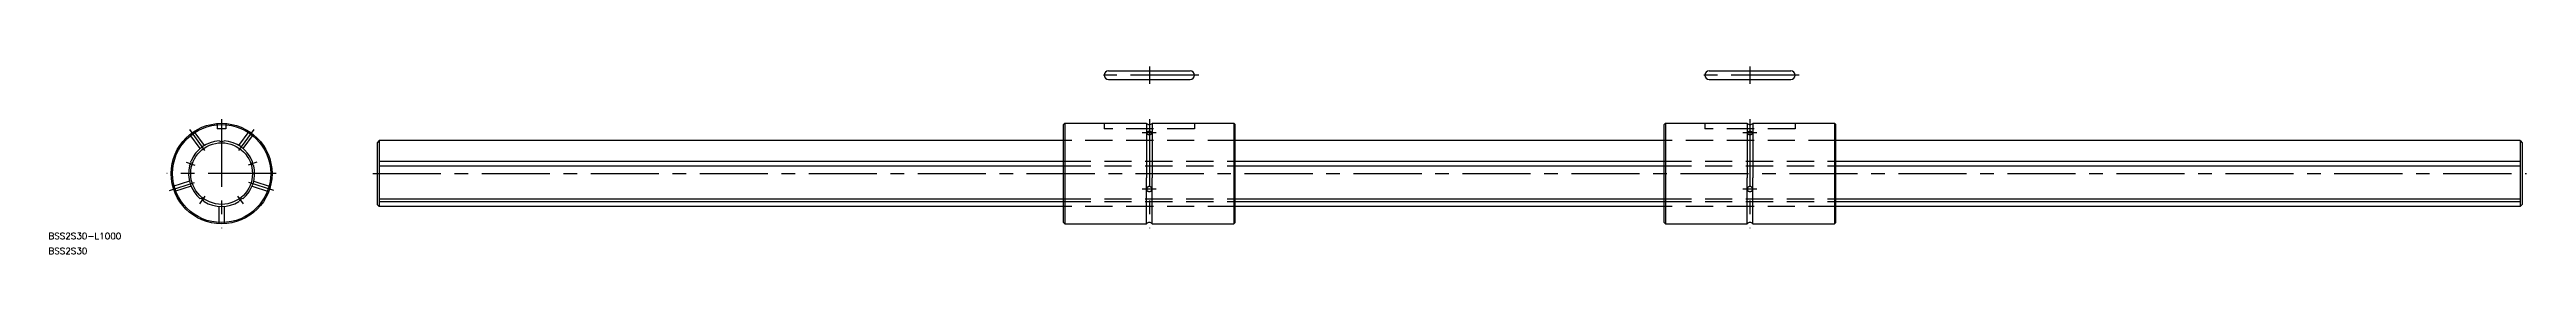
# Model space of a CAD drawing. Extents: x -80 to 1074, y -38 to 50.
import ezdxf

# ---------------------------------------------------------------- set-up
doc = ezdxf.new("R2010")
doc.units = 0
doc.linetypes.add('CENTER', pattern=[50.8, 31.75, -6.35, 6.35, -6.35])
doc.linetypes.add('DASHED', pattern=[19.05, 12.7, -6.35])
doc.layers.get('0').update_dxf_attribs({"linetype": 'CONTINUOUS'})
doc.layers.add('CENTER', color=1, linetype='CENTER')
doc.styles.get("Standard").update_dxf_attribs({"font": 'txt.shx', "height": 3, "bigfont": 'bigfont.shx'})

msp = doc.modelspace()

# ---------------------------------------------------------------- linework, layer by layer
at = {"color": 7, "linetype": 'CONTINUOUS'}
for p, q in [((413.5, 48), (451.5, 48)), ((693.5, 48), (731.5, 48)), ((413.5, 44), (451.5, 44)), ((693.5, 44), (731.5, 44)), ((392.5, 22.9), (393.1, 23.5)), ((393.1, 23.5), (393.1, -23.5)), ((393.1, 23.5), (431.2, 23.5)), ((431.2, 23.5), (431.2, -2)), ((433.8, 23.5), (471.9, 23.5)), ((433.8, 23.5), (433.8, -2)), ((471.9, 23.5), (471.9, -23.5)), ((472.5, 22.9), (471.9, 23.5)), ((672.5, 22.9), (673.1, 23.5)), ((673.1, 23.5), (673.1, -23.5)), ((673.1, 23.5), (711.2, 23.5)), ((711.2, 23.5), (711.2, -2)), ((713.8, 23.5), (713.8, -2)), ((713.8, 23.5), (751.9, 23.5)), ((752.5, 22.9), (751.9, 23.5)), ((751.9, 23.5), (751.9, -23.5)), ((73.5, 15.4), (72.5, 14.4)), ((72.5, 14.4), (72.5, -14.4)), ((392.5, 15.4), (73.5, 15.4)), ((73.5, 15.4), (73.5, -15.4)), ((392.5, -22.9), (392.5, 22.9)), ((472.5, -22.9), (472.5, 22.9)), ((672.5, 15.4), (472.5, 15.4)), ((672.5, -22.9), (672.5, 22.9)), ((752.5, -22.9), (752.5, 22.9)), ((1071.5, 15.4), (752.5, 15.4)), ((1071.5, 15.4), (1072.5, 14.4)), ((1071.5, 15.4), (1071.5, -15.4)), ((1072.5, 14.4), (1072.5, -14.4)), ((73.5, 5.8), (392.5, 5.8)), ((73.5, 3.7), (392.5, 3.7)), ((472.5, 5.8), (672.5, 5.8)), ((472.5, 3.7), (672.5, 3.7)), ((752.5, 5.8), (1071.5, 5.8)), ((752.5, 3.7), (1071.5, 3.7)), ((431.2, -23.5), (431.2, -2)), ((433.8, -23.5), (433.8, -2)), ((711.2, -23.5), (711.2, -2)), ((713.8, -23.5), (713.8, -2)), ((-1.3, -16.5), (-1.3, -23.5)), ((1.2, -16.5), (1.2, -23.5)), ((72.5, -14.4), (73.5, -15.4)), ((73.5, -11.8), (392.5, -11.8)), ((73.5, -13.1), (392.5, -13.1)), ((392.5, -15.4), (73.5, -15.4)), ((393.1, -23.5), (392.5, -22.9)), ((471.9, -23.5), (472.5, -22.9)), ((472.5, -11.8), (672.5, -11.8)), ((472.5, -13.1), (672.5, -13.1)), ((672.5, -15.4), (472.5, -15.4)), ((673.1, -23.5), (672.5, -22.9)), ((751.9, -23.5), (752.5, -22.9)), ((752.5, -11.8), (1071.5, -11.8)), ((752.5, -13.1), (1071.5, -13.1)), ((1071.5, -15.4), (752.5, -15.4)), ((1072.5, -14.4), (1071.5, -15.4)), ((393.1, -23.5), (431.2, -23.5)), ((433.8, -23.5), (471.9, -23.5)), ((673.1, -23.5), (711.2, -23.5)), ((713.8, -23.5), (751.9, -23.5))]:
    msp.add_line(p, q, dxfattribs=at)
at = {"color": 3, "linetype": 'DASHED'}
for p, q in [((-2, 23.4), (-2, 21)), ((2, 23.4), (2, 21)), ((411.5, 23.5), (411.5, 21)), ((453.5, 23.5), (453.5, 21)), ((691.5, 23.5), (691.5, 21)), ((733.5, 23.5), (733.5, 21)), ((-10, 11.7), (-14.8, 18.3)), ((-8, 13.2), (-12.8, 19.7)), ((2, 21), (-2, 21)), ((8, 13.2), (12.8, 19.7)), ((10, 11.7), (14.8, 18.3)), ((472.5, 15.4), (392.5, 15.4)), ((453.5, 21), (411.5, 21)), ((752.5, 15.4), (672.5, 15.4)), ((733.5, 21), (691.5, 21)), ((392.5, 5.8), (472.5, 5.8)), ((392.5, 3.7), (472.5, 3.7)), ((672.5, 5.8), (752.5, 5.8)), ((672.5, 3.7), (752.5, 3.7)), ((-15, -3.6), (-22.7, -6.1)), ((-14.2, -5.9), (-21.9, -8.4)), ((14.2, -5.9), (21.9, -8.4)), ((15, -3.6), (22.7, -6.1)), ((-1.3, -15.3), (-1.3, -23.5)), ((1.2, -15.3), (1.2, -23.5)), ((392.5, -11.8), (472.5, -11.8)), ((392.5, -13.1), (472.5, -13.1)), ((472.5, -15.4), (392.5, -15.4)), ((672.5, -11.8), (752.5, -11.8)), ((672.5, -13.1), (752.5, -13.1)), ((752.5, -15.4), (672.5, -15.4))]:
    msp.add_line(p, q, dxfattribs=at)
at = {"color": 7, "linetype": 'CONTINUOUS'}
for points in [[(431.2, 19, 0), (431.2, 19, 0), (431.2, 18.9, 0), (431.2, 18.9, 0), (431.2, 18.9, 0), (431.3, 18.8, 0), (431.3, 18.8, 0), (431.3, 18.8, 0), (431.3, 18.7, 0), (431.3, 18.7, 0), (431.4, 18.7, 0), (431.4, 18.6, 0), (431.4, 18.6, 0), (431.5, 18.6, 0), (431.5, 18.5, 0), (431.6, 18.5, 0), (431.6, 18.5, 0), (431.6, 18.5, 0), (431.7, 18.4, 0), (431.7, 18.4, 0), (431.8, 18.4, 0), (431.8, 18.4, 0), (431.9, 18.4, 0), (431.9, 18.3, 0), (432, 18.3, 0), (432.1, 18.3, 0), (432.1, 18.3, 0), (432.2, 18.3, 0), (432.2, 18.3, 0), (432.3, 18.3, 0), (432.4, 18.3, 0), (432.4, 18.3, 0), (432.5, 18.3, 0), (432.5, 18.3, 0), (432.6, 18.3, 0), (432.7, 18.3, 0), (432.7, 18.3, 0), (432.8, 18.3, 0), (432.8, 18.3, 0), (432.9, 18.3, 0), (433, 18.3, 0), (433, 18.3, 0), (433.1, 18.4, 0), (433.1, 18.4, 0), (433.2, 18.4, 0), (433.2, 18.4, 0), (433.3, 18.4, 0), (433.3, 18.5, 0), (433.4, 18.5, 0), (433.4, 18.5, 0), (433.4, 18.5, 0), (433.5, 18.6, 0), (433.5, 18.6, 0), (433.5, 18.6, 0), (433.6, 18.7, 0), (433.6, 18.7, 0), (433.6, 18.7, 0), (433.7, 18.8, 0), (433.7, 18.8, 0), (433.7, 18.8, 0), (433.7, 18.9, 0), (433.7, 18.9, 0), (433.7, 18.9, 0), (433.7, 19, 0), (433.7, 19, 0), (433.7, 19, 0), (433.7, 19.1, 0), (433.7, 19.1, 0), (433.7, 19.1, 0), (433.7, 19.2, 0), (433.7, 19.2, 0), (433.7, 19.2, 0), (433.6, 19.3, 0), (433.6, 19.3, 0), (433.6, 19.3, 0), (433.5, 19.4, 0), (433.5, 19.4, 0), (433.5, 19.4, 0), (433.4, 19.5, 0), (433.4, 19.5, 0), (433.4, 19.5, 0), (433.3, 19.5, 0), (433.3, 19.6, 0), (433.2, 19.6, 0), (433.2, 19.6, 0), (433.1, 19.6, 0), (433.1, 19.6, 0), (433, 19.7, 0), (433, 19.7, 0), (432.9, 19.7, 0), (432.8, 19.7, 0), (432.8, 19.7, 0), (432.7, 19.7, 0), (432.7, 19.7, 0), (432.6, 19.7, 0), (432.5, 19.7, 0), (432.5, 19.7, 0), (432.4, 19.7, 0), (432.4, 19.7, 0), (432.3, 19.7, 0), (432.2, 19.7, 0), (432.2, 19.7, 0), (432.1, 19.7, 0), (432.1, 19.7, 0), (432, 19.7, 0), (431.9, 19.7, 0), (431.9, 19.6, 0), (431.8, 19.6, 0), (431.8, 19.6, 0), (431.7, 19.6, 0), (431.7, 19.6, 0), (431.6, 19.5, 0), (431.6, 19.5, 0), (431.6, 19.5, 0), (431.5, 19.5, 0), (431.5, 19.4, 0), (431.4, 19.4, 0), (431.4, 19.4, 0), (431.4, 19.3, 0), (431.3, 19.3, 0), (431.3, 19.3, 0), (431.3, 19.2, 0), (431.3, 19.2, 0), (431.3, 19.2, 0), (431.2, 19.1, 0), (431.2, 19.1, 0), (431.2, 19.1, 0), (431.2, 19, 0), (431.2, 19, 0)], [(711.2, 19, 0), (711.2, 19, 0), (711.2, 18.9, 0), (711.2, 18.9, 0), (711.2, 18.9, 0), (711.3, 18.8, 0), (711.3, 18.8, 0), (711.3, 18.8, 0), (711.3, 18.7, 0), (711.3, 18.7, 0), (711.4, 18.7, 0), (711.4, 18.6, 0), (711.4, 18.6, 0), (711.5, 18.6, 0), (711.5, 18.5, 0), (711.5, 18.5, 0), (711.6, 18.5, 0), (711.6, 18.5, 0), (711.7, 18.4, 0), (711.7, 18.4, 0), (711.8, 18.4, 0), (711.8, 18.4, 0), (711.9, 18.4, 0), (711.9, 18.3, 0), (712, 18.3, 0), (712.1, 18.3, 0), (712.1, 18.3, 0), (712.2, 18.3, 0), (712.2, 18.3, 0), (712.3, 18.3, 0), (712.4, 18.3, 0), (712.4, 18.3, 0), (712.5, 18.3, 0), (712.5, 18.3, 0), (712.6, 18.3, 0), (712.7, 18.3, 0), (712.7, 18.3, 0), (712.8, 18.3, 0), (712.8, 18.3, 0), (712.9, 18.3, 0), (713, 18.3, 0), (713, 18.3, 0), (713.1, 18.4, 0), (713.1, 18.4, 0), (713.2, 18.4, 0), (713.2, 18.4, 0), (713.3, 18.4, 0), (713.3, 18.5, 0), (713.4, 18.5, 0), (713.4, 18.5, 0), (713.4, 18.5, 0), (713.5, 18.6, 0), (713.5, 18.6, 0), (713.5, 18.6, 0), (713.6, 18.7, 0), (713.6, 18.7, 0), (713.6, 18.7, 0), (713.7, 18.8, 0), (713.7, 18.8, 0), (713.7, 18.8, 0), (713.7, 18.9, 0), (713.7, 18.9, 0), (713.7, 18.9, 0), (713.7, 19, 0), (713.7, 19, 0), (713.7, 19, 0), (713.7, 19.1, 0), (713.7, 19.1, 0), (713.7, 19.1, 0), (713.7, 19.2, 0), (713.7, 19.2, 0), (713.7, 19.2, 0), (713.6, 19.3, 0), (713.6, 19.3, 0), (713.6, 19.3, 0), (713.5, 19.4, 0), (713.5, 19.4, 0), (713.5, 19.4, 0), (713.4, 19.5, 0), (713.4, 19.5, 0), (713.4, 19.5, 0), (713.3, 19.5, 0), (713.3, 19.6, 0), (713.2, 19.6, 0), (713.2, 19.6, 0), (713.1, 19.6, 0), (713.1, 19.6, 0), (713, 19.7, 0), (713, 19.7, 0), (712.9, 19.7, 0), (712.8, 19.7, 0), (712.8, 19.7, 0), (712.7, 19.7, 0), (712.7, 19.7, 0), (712.6, 19.7, 0), (712.5, 19.7, 0), (712.5, 19.7, 0), (712.4, 19.7, 0), (712.4, 19.7, 0), (712.3, 19.7, 0), (712.2, 19.7, 0), (712.2, 19.7, 0), (712.1, 19.7, 0), (712.1, 19.7, 0), (712, 19.7, 0), (711.9, 19.7, 0), (711.9, 19.6, 0), (711.8, 19.6, 0), (711.8, 19.6, 0), (711.7, 19.6, 0), (711.7, 19.6, 0), (711.6, 19.5, 0), (711.6, 19.5, 0), (711.5, 19.5, 0), (711.5, 19.5, 0), (711.5, 19.4, 0), (711.4, 19.4, 0), (711.4, 19.4, 0), (711.4, 19.3, 0), (711.3, 19.3, 0), (711.3, 19.3, 0), (711.3, 19.2, 0), (711.3, 19.2, 0), (711.3, 19.2, 0), (711.2, 19.1, 0), (711.2, 19.1, 0), (711.2, 19.1, 0), (711.2, 19, 0), (711.2, 19, 0)], [(431.2, -7.3, 0), (431.2, -7.3, 0), (431.2, -7.4, 0), (431.2, -7.4, 0), (431.2, -7.5, 0), (431.3, -7.5, 0), (431.3, -7.6, 0), (431.3, -7.7, 0), (431.3, -7.7, 0), (431.3, -7.8, 0), (431.4, -7.8, 0), (431.4, -7.9, 0), (431.4, -7.9, 0), (431.5, -8, 0), (431.5, -8, 0), (431.6, -8, 0), (431.6, -8.1, 0), (431.6, -8.1, 0), (431.7, -8.2, 0), (431.7, -8.2, 0), (431.8, -8.2, 0), (431.8, -8.3, 0), (431.9, -8.3, 0), (431.9, -8.3, 0), (432, -8.3, 0), (432.1, -8.4, 0), (432.1, -8.4, 0), (432.2, -8.4, 0), (432.2, -8.4, 0), (432.3, -8.4, 0), (432.4, -8.4, 0), (432.4, -8.4, 0), (432.5, -8.4, 0), (432.5, -8.4, 0), (432.6, -8.4, 0), (432.7, -8.4, 0), (432.7, -8.4, 0), (432.8, -8.4, 0), (432.8, -8.4, 0), (432.9, -8.4, 0), (433, -8.3, 0), (433, -8.3, 0), (433.1, -8.3, 0), (433.1, -8.3, 0), (433.2, -8.2, 0), (433.2, -8.2, 0), (433.3, -8.2, 0), (433.3, -8.1, 0), (433.4, -8.1, 0), (433.4, -8, 0), (433.4, -8, 0), (433.5, -8, 0), (433.5, -7.9, 0), (433.5, -7.9, 0), (433.6, -7.8, 0), (433.6, -7.8, 0), (433.6, -7.7, 0), (433.7, -7.7, 0), (433.7, -7.6, 0), (433.7, -7.5, 0), (433.7, -7.5, 0), (433.7, -7.4, 0), (433.7, -7.4, 0), (433.7, -7.3, 0), (433.7, -7.3, 0), (433.7, -7.2, 0), (433.7, -7.1, 0), (433.7, -7.1, 0), (433.7, -7, 0), (433.7, -7, 0), (433.7, -6.9, 0), (433.7, -6.9, 0), (433.6, -6.8, 0), (433.6, -6.7, 0), (433.6, -6.7, 0), (433.5, -6.6, 0), (433.5, -6.6, 0), (433.5, -6.5, 0), (433.4, -6.5, 0), (433.4, -6.5, 0), (433.4, -6.4, 0), (433.3, -6.4, 0), (433.3, -6.3, 0), (433.2, -6.3, 0), (433.2, -6.3, 0), (433.1, -6.2, 0), (433.1, -6.2, 0), (433, -6.2, 0), (433, -6.2, 0), (432.9, -6.1, 0), (432.8, -6.1, 0), (432.8, -6.1, 0), (432.7, -6.1, 0), (432.7, -6.1, 0), (432.6, -6.1, 0), (432.5, -6.1, 0), (432.5, -6.1, 0), (432.4, -6.1, 0), (432.4, -6.1, 0), (432.3, -6.1, 0), (432.2, -6.1, 0), (432.2, -6.1, 0), (432.1, -6.1, 0), (432.1, -6.1, 0), (432, -6.2, 0), (431.9, -6.2, 0), (431.9, -6.2, 0), (431.8, -6.2, 0), (431.8, -6.3, 0), (431.7, -6.3, 0), (431.7, -6.3, 0), (431.6, -6.4, 0), (431.6, -6.4, 0), (431.6, -6.5, 0), (431.5, -6.5, 0), (431.5, -6.5, 0), (431.4, -6.6, 0), (431.4, -6.6, 0), (431.4, -6.7, 0), (431.3, -6.7, 0), (431.3, -6.8, 0), (431.3, -6.9, 0), (431.3, -6.9, 0), (431.3, -7, 0), (431.2, -7, 0), (431.2, -7.1, 0), (431.2, -7.1, 0), (431.2, -7.2, 0), (431.2, -7.3, 0)], [(711.2, -7.3, 0), (711.2, -7.3, 0), (711.2, -7.4, 0), (711.2, -7.4, 0), (711.2, -7.5, 0), (711.3, -7.5, 0), (711.3, -7.6, 0), (711.3, -7.7, 0), (711.3, -7.7, 0), (711.3, -7.8, 0), (711.4, -7.8, 0), (711.4, -7.9, 0), (711.4, -7.9, 0), (711.5, -8, 0), (711.5, -8, 0), (711.5, -8, 0), (711.6, -8.1, 0), (711.6, -8.1, 0), (711.7, -8.2, 0), (711.7, -8.2, 0), (711.8, -8.2, 0), (711.8, -8.3, 0), (711.9, -8.3, 0), (711.9, -8.3, 0), (712, -8.3, 0), (712.1, -8.4, 0), (712.1, -8.4, 0), (712.2, -8.4, 0), (712.2, -8.4, 0), (712.3, -8.4, 0), (712.4, -8.4, 0), (712.4, -8.4, 0), (712.5, -8.4, 0), (712.5, -8.4, 0), (712.6, -8.4, 0), (712.7, -8.4, 0), (712.7, -8.4, 0), (712.8, -8.4, 0), (712.8, -8.4, 0), (712.9, -8.4, 0), (713, -8.3, 0), (713, -8.3, 0), (713.1, -8.3, 0), (713.1, -8.3, 0), (713.2, -8.2, 0), (713.2, -8.2, 0), (713.3, -8.2, 0), (713.3, -8.1, 0), (713.4, -8.1, 0), (713.4, -8, 0), (713.4, -8, 0), (713.5, -8, 0), (713.5, -7.9, 0), (713.5, -7.9, 0), (713.6, -7.8, 0), (713.6, -7.8, 0), (713.6, -7.7, 0), (713.7, -7.7, 0), (713.7, -7.6, 0), (713.7, -7.5, 0), (713.7, -7.5, 0), (713.7, -7.4, 0), (713.7, -7.4, 0), (713.7, -7.3, 0), (713.7, -7.3, 0), (713.7, -7.2, 0), (713.7, -7.1, 0), (713.7, -7.1, 0), (713.7, -7, 0), (713.7, -7, 0), (713.7, -6.9, 0), (713.7, -6.9, 0), (713.6, -6.8, 0), (713.6, -6.7, 0), (713.6, -6.7, 0), (713.5, -6.6, 0), (713.5, -6.6, 0), (713.5, -6.5, 0), (713.4, -6.5, 0), (713.4, -6.5, 0), (713.4, -6.4, 0), (713.3, -6.4, 0), (713.3, -6.3, 0), (713.2, -6.3, 0), (713.2, -6.3, 0), (713.1, -6.2, 0), (713.1, -6.2, 0), (713, -6.2, 0), (713, -6.2, 0), (712.9, -6.1, 0), (712.8, -6.1, 0), (712.8, -6.1, 0), (712.7, -6.1, 0), (712.7, -6.1, 0), (712.6, -6.1, 0), (712.5, -6.1, 0), (712.5, -6.1, 0), (712.4, -6.1, 0), (712.4, -6.1, 0), (712.3, -6.1, 0), (712.2, -6.1, 0), (712.2, -6.1, 0), (712.1, -6.1, 0), (712.1, -6.1, 0), (712, -6.2, 0), (711.9, -6.2, 0), (711.9, -6.2, 0), (711.8, -6.2, 0), (711.8, -6.3, 0), (711.7, -6.3, 0), (711.7, -6.3, 0), (711.6, -6.4, 0), (711.6, -6.4, 0), (711.5, -6.5, 0), (711.5, -6.5, 0), (711.5, -6.5, 0), (711.4, -6.6, 0), (711.4, -6.6, 0), (711.4, -6.7, 0), (711.3, -6.7, 0), (711.3, -6.8, 0), (711.3, -6.9, 0), (711.3, -6.9, 0), (711.3, -7, 0), (711.2, -7, 0), (711.2, -7.1, 0), (711.2, -7.1, 0), (711.2, -7.2, 0), (711.2, -7.3, 0)]]:
    msp.add_polyline3d(points, dxfattribs=at)
for radius in [23.5, 22.9, 14.4]:
    msp.add_circle((0, 0), radius, dxfattribs=at)
for centre, radius, start, end in [((413.5, 46), 2, 90, 270), ((451.5, 46), 2, 270, 90), ((693.5, 46), 2, 90, 270), ((731.5, 46), 2, 270, 90), ((432.5, 24.6), 1.71, 220.4497, 319.5503), ((712.5, 24.6), 1.71, 220.4497, 319.5503), ((0, 0), 15.4, 94.2344, 157.7656), ((0, 17), 1.99, 235.0514, 304.9486), ((0, 0), 15.4, 22.2344, 85.7656), ((0, 0), 15.4, 166.2344, 229.7656), ((-16.2, 5.2), 1.99, 307.0514, 16.9486), ((0, 0), 15.4, 310.2344, 13.7656), ((16.2, 5.2), 1.99, 163.0514, 232.9486), ((-10, -13.7), 1.99, 19.0514, 88.9486), ((0, 0), 15.4, 238.2344, 301.7656), ((10, -13.7), 1.99, 91.0514, 160.9486), ((432.5, -24.6), 1.71, 40.4497, 139.5503), ((712.5, -24.6), 1.71, 40.4497, 139.5503)]:
    msp.add_arc(centre, radius, start, end, dxfattribs=at)
at = {"layer": 'CENTER', "color": 1, "linetype": 'CENTER'}
for p, q in [((432.5, 50), (432.5, 42)), ((712.5, 50), (712.5, 42)), ((455.5, 46), (409.5, 46)), ((735.5, 46), (689.5, 46)), ((0, 25.5), (0, -25.5)), ((432.5, 25.5), (432.5, -25.5)), ((712.5, 25.5), (712.5, -25.5)), ((-15, 20.6), (-7.9, 10.8)), ((15, 20.6), (7.9, 10.8)), ((435.7, 19), (429.2, 19)), ((715.7, 19), (709.2, 19)), ((25.5, 0), (-25.5, 0)), ((-16.5, 5.4), (-12.4, 4)), ((16.5, 5.4), (12.4, 4)), ((70.5, 0), (1074.5, 0)), ((-24.3, -7.9), (-12.7, -4.1)), ((-10.2, -14.1), (-7.6, -10.5)), ((10.2, -14.1), (7.6, -10.5)), ((24.3, -7.9), (12.7, -4.1)), ((435.7, -7.3), (429.2, -7.3)), ((715.7, -7.3), (709.2, -7.3))]:
    msp.add_line(p, q, dxfattribs=at)

# ---------------------------------------------------------------- texts
at = {"color": 7, "linetype": 'CONTINUOUS'}
for s, p in [('BSS2S30-L1000', (-80.7, -30.7)), ('BSS2S30', (-80.7, -37.7))]:
    msp.add_text(s, height=3, dxfattribs=at).set_placement(p)

doc.saveas('drawing.dxf')
